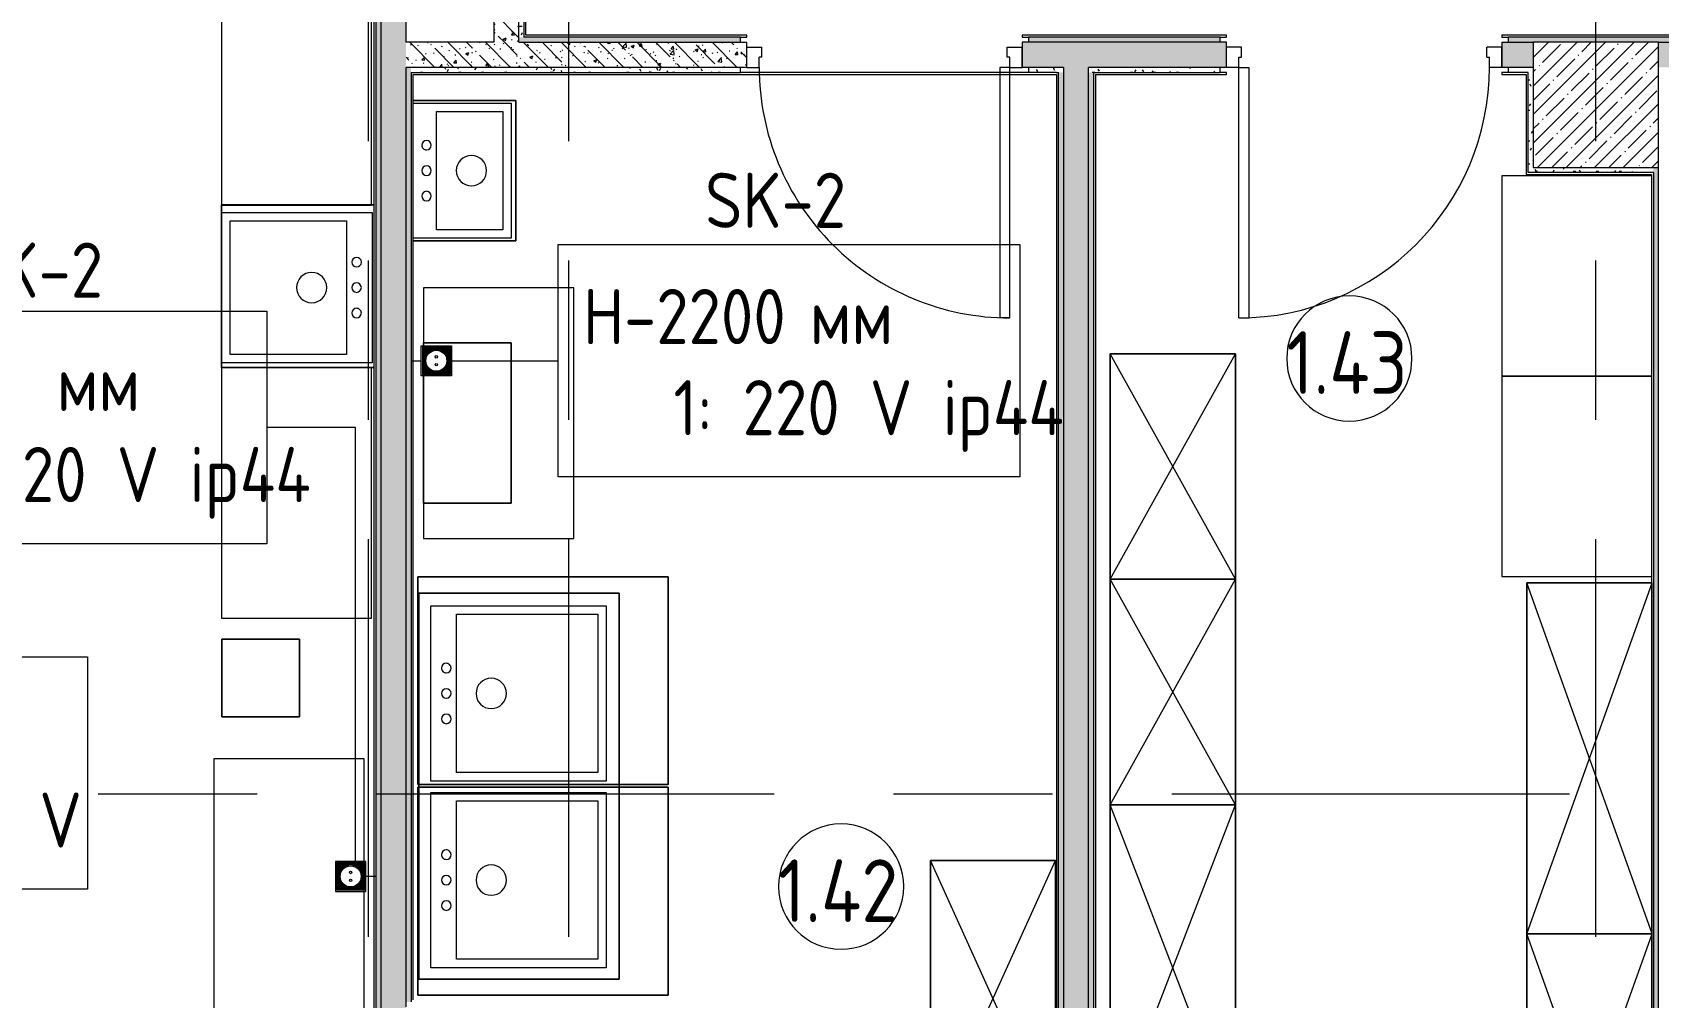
# Model space of a CAD drawing. Header units: millimetres. Extents: x 35881 to 234190, y -8553 to 29063.
# Drawn here: x 64319 to 70810, y 17338 to 21189 of the extents above; entities that cross this region are included whole.
import ezdxf

# ---------------------------------------------------------------- set-up
doc = ezdxf.new("R2010")
doc.units = ezdxf.units.MM
doc.linetypes.add('Осевая', pattern=[3175, 635, -476.25, 1587.5, -476.25])
for name, color, linetype, lineweight in [('A-AREA-IDEN', 7, 'Continuous', 9), ('A-DETL-GENF', 7, 'Continuous', 9), ('A-DOOR', 7, 'Continuous', 9), ('A-DOOR-1', 7, 'Continuous', 13), ('A-DOOR-FRAM', 7, 'Continuous', 13), ('A-WALL', 7, 'Continuous', 9), ('E-ELEC-FIXT-IDEN', 7, 'Continuous', 9), ('I-WALL', 7, 'Continuous', 9), ('P-SANR-FIXT', 7, 'Continuous', 9), ('S-COLS', 7, 'Continuous', 9), ('Оси-2', 7, 'Осевая', 9), ('Электрические приборы', 7, 'Continuous', 9)]:
    doc.layers.add(name, color=color, linetype=linetype, lineweight=lineweight)
for name, color, linetype, lineweight, true_color in [('A-WALL-1', 7, 'Continuous', 9, 0x3c3c3c), ('A-WALL-FNSH-1', 7, 'Continuous', 9, 0x3c3c3c), ('I-FURN-1', 7, 'Continuous', 9, 0xf0f0f0), ('Оси розеток', 7, 'Continuous', 9, 0xff1e23)]:
    doc.layers.add(name, color=color, linetype=linetype, lineweight=lineweight, true_color=true_color)
doc.styles.add('GOST Common', font='GOST_Common.ttf', dxfattribs={"width": 0.9, "height": 220})
doc.styles.add('GOST Common_1', font='GOST_Common.ttf', dxfattribs={"width": 0.9, "height": 250})
pattern_1 = [(135, (0, 0), (-75.43415, -75.43415), [106.68, -17.78, 3.556, -17.78]), (135, (0, 75.39), (-75.43415, -75.43415), []), (50, (0, 0), (127.52922, -11.15758), [13.335, -146.685]), (355, (0, 0), (-24.66966, 133.74002), [10.668, -117.348]), (100.451, (10.63, -0.93), (102.85973, 122.58178), [11.333, -124.663]), (46.184, (0, 35.56), (189.75516, -29.43036), [20.002, -220.027]), (96.636, (15.81, 33.1), (166.1822, 173.1996), [17, -186.995]), (351.184, (0, 35.56), (166.18393, 173.19757), [16.002, -176.022]), (21, (17.78, 26.67), (106.13027, -71.58603), [13.335, -146.685]), (326, (17.78, 26.67), (43.26188, 128.93175), [10.668, -117.348]), (71.451, (26.62, 20.7), (149.39198, 57.34505), [11.333, -124.663]), (37.5, (0, 0), (2.162228, 59.188357), [3.353, -112.573, 3.353, -115.773, -117.792]), (37.5, (0, 0), (2.162228, 59.188357), [-235.052, 3.353, -114.44]), (7.5, (0, 0), (46.773857, 70.12615), [3.353, -64.567, 3.353, -109.906, -44.894]), (7.5, (0, 0), (46.773857, 70.12615), [-181.178, 3.353, -41.542]), (327.5, (-39.65, 0), (94.91367, -4.010093), [3.353, -41.097, 3.353, -135.331, -184.023]), (327.5, (-39.65, 0), (94.91367, -4.010093), [-183.134, 3.353, -180.67]), (317.5, (-57.43, 0), (103.69057, 17.79882), [3.353, -54.432, 3.353, -88.748, -130.683]), (317.5, (-57.43, 0), (103.69057, 17.79882), [-149.885, 3.353, -127.33])]
pattern_2 = [(0, (0, 0), (121.92, 30.48), [10.058, -81.382, 10.058, -81.382, -487.68]), (0, (0, 0), (121.92, 30.48), [-182.88, 10.058, -172.822, 10.058, -81.382, -213.36]), (0, (0, 0), (121.92, 30.48), [-457.2, 10.058, -50.902, 10.058, -142.342]), (120, (45.72, 15.24), (-87.356454, 90.345817), [10.058, -81.382, 10.058, -81.382, -487.68]), (120, (45.72, 15.24), (-87.356454, 90.345817), [-182.88, 10.058, -172.822, 10.058, -81.382, -213.36]), (120, (45.72, 15.24), (-87.356454, 90.345817), [-457.2, 10.058, -50.902, 10.058, -142.342]), (240, (60.96, 76.2), (-34.563546, -120.825817), [10.058, -81.382, 10.058, -81.382, -487.68]), (240, (60.96, 76.2), (-34.563546, -120.825817), [-182.88, 10.058, -172.822, 10.058, -81.382, -213.36]), (240, (60.96, 76.2), (-34.563546, -120.825817), [-457.2, 10.058, -50.902, 10.058, -142.342])]

# ---------------------------------------------------------------- blocks, each defined once
blk = doc.blocks.new('110_Дверь_СКБ_1Ст_Внутренняя1 - Д-11п 1100x2100h_кладовые _все__ коридор _между помещениями блока столовой__ моечные _все_ 2-32102277-План размещения напольных электротехнических лючков и розеток 1 этажа в осях 12-23')
at = {"layer": 'A-DOOR'}
blk.add_arc((-487.5, 50), 1000, 360, 90, dxfattribs=at)
at = {"layer": 'A-DOOR-1'}
for p, q in [((-487.5, 1050), (-447.5, 1050)), ((-487.5, 1050), (-487.5, 50)), ((-447.5, 50), (-447.5, 1050)), ((-487.5, 50), (-447.5, 50))]:
    blk.add_line(p, q, dxfattribs=at)
at = {"layer": 'A-DOOR-FRAM'}
for p, q in [((-487.5, 50), (-537.5, 50)), ((-537.5, 50), (-537.5, -30)), ((-487.5, 50), (-487.5, 10)), ((-487.5, 10), (-477.5, 10)), ((-477.5, 10), (-477.5, -30)), ((502.5, 10), (512.5, 10)), ((502.5, 10), (502.5, -30)), ((562.5, 50), (512.5, 50)), ((512.5, 50), (512.5, 10)), ((562.5, 50), (562.5, -30)), ((-477.5, -30), (-537.5, -30)), ((562.5, -30), (502.5, -30))]:
    blk.add_line(p, q, dxfattribs=at)
blk = doc.blocks.new('BSC_Колонна _Прямоугольная - 500х500-V42-План размещения напольных электротехнических лючков и розеток 1 этажа в осях 12-23')
at = {"layer": 'S-COLS'}
h = blk.add_hatch(dxfattribs=at)
h.set_pattern_fill('FP_47', color=256, style=0, pattern_type=2)
h.set_pattern_definition([(45, (-70560, -20900), (-57.02463, 57.02463), []), (45, (-70502.975, -20900), (-57.02463, 57.02463), [100.806, -20.161, 3.353, -16.808])])
h.paths.add_polyline_path([(-250, -250), (250, -250), (250, 250), (-250, 250), (-250, 23.7)])
for p, q in [((250, 250), (-250, 250)), ((-250, 250), (-250, -250)), ((250, -250), (250, 250)), ((-250, -250), (250, -250))]:
    blk.add_line(p, q, dxfattribs=at)
blk = doc.blocks.new('Стол базовый прямоугольный - 1_12п-25625643-План размещения напольных электротехнических лючков и розеток 1 этажа в осях 12-23')
at = {"layer": 'I-FURN-1'}
for p, q in [((700, 300), (-700, 300)), ((-700, 300), (-700, -300)), ((700, -300), (700, 300)), ((-700, -300), (700, -300))]:
    blk.add_line(p, q, dxfattribs=at)
blk = doc.blocks.new('Стол базовый прямоугольный - 1_8п-25625871-План размещения напольных электротехнических лючков и розеток 1 этажа в осях 12-23')
at = {"layer": 'I-FURN-1'}
for p, q in [((500, 300), (-500, 300)), ((-500, 300), (-500, -300)), ((500, -300), (500, 300)), ((-500, -300), (500, -300))]:
    blk.add_line(p, q, dxfattribs=at)
blk = doc.blocks.new('Мойка кухонная - Мойка Steel Hammer SH R 5151 GLOWE 4-25623908-План размещения напольных электротехнических лючков и розеток 1 этажа в осях 12-23')
at = {"layer": 'P-SANR-FIXT'}
for p, q in [((-300, 600), (300, 600)), ((-300, 0), (-300, 600)), ((300, 600), (300, 0)), ((-266.6, 566.4), (266.1, 566.4)), ((-266.6, 102.3), (-266.6, 566.4)), ((266.1, 566.4), (266.1, 102.3)), ((266.1, 102.3), (-266.6, 102.3)), ((300, 0), (-300, 0))]:
    blk.add_line(p, q, dxfattribs=at)
for centre, radius, start, end in [((0, 241.3), 60.5, 0, 180), ((0, 241.3), 60.5, 180, 0), ((-101.6, 61.9), 19, 90, 180), ((-101.6, 61.9), 19.1, 0, 90), ((0, 61.9), 19, 0, 180), ((101.6, 61.9), 19.1, 0, 180), ((-101.6, 61.9), 19, 180, 270), ((-101.6, 61.9), 19, 270, 0), ((0, 61.9), 19, 180, 0), ((101.6, 61.9), 19.1, 180, 0)]:
    blk.add_arc(centre, radius, start, end, dxfattribs=at)
blk = doc.blocks.new('Мойка кухонная - Мойка Steel Hammer SH R 5151 GLOWE 2-V164-План размещения напольных электротехнических лючков и розеток 1 этажа в осях 12-23')
at = {"layer": 'P-SANR-FIXT'}
for p, q in [((-270, 400), (270, 400)), ((-270, 8), (-270, 400)), ((270, 400), (270, 8)), ((-236.6, 366.4), (236.1, 366.4)), ((-236.6, 102.3), (-236.6, 366.4)), ((236.1, 366.4), (236.1, 102.3)), ((236.1, 102.3), (-236.6, 102.3))]:
    blk.add_line(p, q, dxfattribs=at)
for centre, radius, start, end in [((0, 241.3), 60.5, 0, 180), ((0, 241.3), 60.5, 180, 0), ((-101.6, 61.9), 19, 90, 180), ((-101.6, 61.9), 19.1, 0, 90), ((0, 61.9), 19, 0, 180), ((101.6, 61.9), 19.1, 0, 180), ((-101.6, 61.9), 19, 180, 270), ((-101.6, 61.9), 19, 270, 0), ((0, 61.9), 19, 180, 0), ((101.6, 61.9), 19.1, 180, 0)]:
    blk.add_arc(centre, radius, start, end, dxfattribs=at)
blk = doc.blocks.new('Шкаф параметрический - 1_141п-25632429-План размещения напольных электротехнических лючков и розеток 1 этажа в осях 12-23')
at = {"layer": 'I-FURN-1'}
for p, q in [((0, 0), (1300, 500)), ((0, 500), (1300, 0)), ((1300, 500), (0, 500)), ((0, 500), (0, 0)), ((0, 0), (0, 500)), ((0, 500), (1300, 500)), ((1300, 0), (1300, 500)), ((1300, 500), (1300, 0)), ((0, 0), (1300, 0)), ((1300, 0), (0, 0))]:
    blk.add_line(p, q, dxfattribs=at)
blk = doc.blocks.new('Шкаф параметрический - 1_142п-25633080-План размещения напольных электротехнических лючков и розеток 1 этажа в осях 12-23')
at = {"layer": 'I-FURN-1'}
for p, q in [((0, 0), (1400, 500)), ((0, 500), (1400, 0)), ((1400, 500), (0, 500)), ((0, 500), (0, 0)), ((0, 3), (0, 500)), ((0, 500), (1400, 500)), ((1400, 0), (1400, 500)), ((1400, 500), (1400, 3)), ((0, 0), (1400, 0))]:
    blk.add_line(p, q, dxfattribs=at)
blk = doc.blocks.new('Шкаф параметрический - 1_169п-25633357-План размещения напольных электротехнических лючков и розеток 1 этажа в осях 12-23')
at = {"layer": 'I-FURN-1'}
for p, q in [((0, 0), (1100, -500)), ((0, -500), (1100, 0)), ((1100, 0), (0, 0)), ((0, 0), (0, -500)), ((0, -500), (0, 0)), ((0, 0), (1100, 0)), ((1100, -500), (1100, 0)), ((1100, 0), (1100, -500)), ((0, -500), (1100, -500)), ((1100, -500), (0, -500))]:
    blk.add_line(p, q, dxfattribs=at)
blk = doc.blocks.new('Мойка кухонная - Мойка Steel Hammer SH R 5151 GLOWE 3-25633664-План размещения напольных электротехнических лючков и розеток 1 этажа в осях 12-23')
at = {"layer": 'P-SANR-FIXT'}
for p, q in [((-350, 700), (350, 700)), ((-350, 0), (-350, 700)), ((-316.6, 666.4), (316.1, 666.4)), ((-316.6, 102.3), (-316.6, 666.4)), ((316.1, 666.4), (316.1, 102.3)), ((350, 700), (350, 0)), ((316.1, 102.3), (-316.6, 102.3)), ((350, 0), (-350, 0))]:
    blk.add_line(p, q, dxfattribs=at)
for centre, radius, start, end in [((0, 241.3), 60.5, 0, 180), ((0, 241.3), 60.5, 180, 0), ((-101.6, 61.9), 19, 90, 180), ((-101.6, 61.9), 19.1, 0, 90), ((0, 61.9), 19, 0, 180), ((101.6, 61.9), 19.1, 0, 180), ((-101.6, 61.9), 19, 180, 270), ((-101.6, 61.9), 19, 270, 0), ((0, 61.9), 19, 180, 0), ((101.6, 61.9), 19.1, 180, 0)]:
    blk.add_arc(centre, radius, start, end, dxfattribs=at)
blk = doc.blocks.new('Шкаф параметрический - 1_141п-25634502-План размещения напольных электротехнических лючков и розеток 1 этажа в осях 12-23')
at = {"layer": 'I-FURN-1'}
for p, q in [((0, 0), (900, 500)), ((0, 500), (900, 0)), ((900, 500), (0, 500)), ((0, 500), (0, 0)), ((0, 0), (0, 500)), ((0, 500), (900, 500)), ((900, 0), (900, 500)), ((900, 500), (900, 0)), ((0, 0), (900, 0)), ((900, 0), (0, 0))]:
    blk.add_line(p, q, dxfattribs=at)
blk = doc.blocks.new('Стол базовый прямоугольный - 1_307п-25634694-План размещения напольных электротехнических лючков и розеток 1 этажа в осях 12-23')
at = {"layer": 'I-FURN-1'}
for p, q in [((-360, 300), (-500, 300)), ((-500, 300), (-500, -300)), ((280, 300), (-360, 300)), ((500, 300), (280, 300)), ((500, -300), (500, 300)), ((-500, -300), (500, -300))]:
    blk.add_line(p, q, dxfattribs=at)
blk = doc.blocks.new('Стол базовый прямоугольный - 1_306п-25634788-План размещения напольных электротехнических лючков и розеток 1 этажа в осях 12-23')
at = {"layer": 'I-FURN-1'}
for p, q in [((400, 300), (-400, 300)), ((-400, 300), (-400, -297)), ((400, -297), (400, 300))]:
    blk.add_line(p, q, dxfattribs=at)
blk = doc.blocks.new('Стол базовый прямоугольный - 1_306п-V169-План размещения напольных электротехнических лючков и розеток 1 этажа в осях 12-23')
at = {"layer": 'I-FURN-1'}
for p, q in [((400, 300), (-400, 300)), ((-400, 300), (-400, -297)), ((400, -297), (400, 300))]:
    blk.add_line(p, q, dxfattribs=at)
blk = doc.blocks.new('110_Дверь_СКБ_1Ст_Внутренняя1 - Д-11 1100x2100h_кладовые _все__ коридор _между помещениями блока столовой__ моечные _все_-32089444-План размещения напольных электротехнических лючков и розеток 1 этажа в осях 12-23')
at = {"layer": 'A-DOOR'}
blk.add_arc((512.5, 50), 1000, 90, 180, dxfattribs=at)
at = {"layer": 'A-DOOR-1'}
for p, q in [((512.5, 1050), (472.5, 1050)), ((472.5, 50), (472.5, 1050)), ((512.5, 1050), (512.5, 50)), ((512.5, 50), (472.5, 50))]:
    blk.add_line(p, q, dxfattribs=at)
at = {"layer": 'A-DOOR-FRAM'}
for p, q in [((-537.5, 50), (-537.5, -30)), ((-537.5, 50), (-487.5, 50)), ((-487.5, 50), (-487.5, 10)), ((-477.5, 10), (-487.5, 10)), ((-477.5, 10), (-477.5, -30)), ((502.5, 10), (502.5, -30)), ((512.5, 10), (502.5, 10)), ((512.5, 50), (512.5, 10)), ((512.5, 50), (562.5, 50)), ((562.5, 50), (562.5, -30)), ((-537.5, -30), (-477.5, -30)), ((502.5, -30), (562.5, -30))]:
    blk.add_line(p, q, dxfattribs=at)
blk = doc.blocks.new('Блок Розеток и Выключателей - Блок Розеток и Выключателей_SK2-27368982-План размещения напольных электротехнических лючков и розеток 1 этажа в осях 12-23')
at = {"layer": 'A-DETL-GENF'}
for p, q in [((60, 160), (-60, 160)), ((-60, 160), (-60, 40)), ((-55.2, 44.8), (-55.2, 155.2)), ((55.2, 155.2), (-55.2, 155.2)), ((-52.8, 47.2), (-52.8, 152.8)), ((52.8, 152.8), (-52.8, 152.8)), ((50.4, 150.4), (-50.4, 150.4)), ((-50.4, 49.6), (-50.4, 150.4)), ((48, 148), (-48, 148)), ((-48, 52), (-48, 148)), ((45.6, 145.6), (-45.6, 145.6)), ((-45.6, 54.4), (-45.6, 145.6)), ((-9.6, 143.2), (-43.2, 143.2)), ((-43.2, 143.2), (-43.2, 107.2)), ((-16.8, 140.8), (-40.8, 140.8)), ((-40.8, 140.8), (-40.8, 116.8)), ((-21.6, 138.4), (-38.4, 138.4)), ((-38.4, 138.4), (-38.4, 121.6)), ((-26.4, 136), (-36, 136)), ((-36, 136), (-36, 126.4)), ((-28.8, 133.6), (-33.6, 133.6)), ((-33.6, 133.6), (-33.6, 128.8)), ((9.6, 143.2), (43.2, 143.2)), ((16.8, 140.8), (40.8, 140.8)), ((21.6, 138.4), (38.4, 138.4)), ((26.4, 136), (36, 136)), ((28.8, 133.6), (33.6, 133.6)), ((33.6, 133.6), (33.6, 128.8)), ((36, 136), (36, 126.4)), ((38.4, 138.4), (38.4, 121.6)), ((40.8, 140.8), (40.8, 116.8)), ((43.2, 143.2), (43.2, 107.2)), ((45.6, 54.4), (45.6, 145.6)), ((48, 52), (48, 148)), ((50.4, 49.6), (50.4, 150.4)), ((52.8, 47.2), (52.8, 152.8)), ((55.2, 44.8), (55.2, 155.2)), ((60, 40), (60, 160)), ((-43.2, 56.8), (-43.2, 92.8)), ((-40.8, 59.2), (-40.8, 83.2)), ((-38.4, 61.6), (-38.4, 78.4)), ((-36, 64), (-36, 73.6)), ((-33.6, 66.4), (-33.6, 71.2)), ((-28.8, 66.4), (-33.6, 66.4)), ((28.8, 66.4), (33.6, 66.4)), ((33.6, 66.4), (33.6, 71.2)), ((36, 64), (36, 73.6)), ((38.4, 61.6), (38.4, 78.4)), ((40.8, 59.2), (40.8, 83.2)), ((43.2, 56.8), (43.2, 92.8)), ((-60, 40), (60, 40)), ((55.2, 44.8), (-55.2, 44.8)), ((52.8, 47.2), (-52.8, 47.2)), ((50.4, 49.6), (-50.4, 49.6)), ((48, 52), (-48, 52)), ((45.6, 54.4), (-45.6, 54.4)), ((-9.6, 56.8), (-43.2, 56.8)), ((-16.8, 59.2), (-40.8, 59.2)), ((-21.6, 61.6), (-38.4, 61.6)), ((-26.4, 64), (-36, 64)), ((9.6, 56.8), (43.2, 56.8)), ((16.8, 59.2), (40.8, 59.2)), ((21.6, 61.6), (38.4, 61.6)), ((26.4, 64), (36, 64))]:
    blk.add_line(p, q, dxfattribs=at)
for centre, radius in [((0, 100), 42), ((-15.6, 100), 4.8), ((15.6, 100), 4.8)]:
    blk.add_circle(centre, radius, dxfattribs=at)
at = {"layer": 'Оси розеток'}
blk.add_line((0, 0), (0, 40), dxfattribs=at)
blk = doc.blocks.new('Блок Розеток и Выключателей - Блок Розеток и Выключателей_SK2-27368969-План размещения напольных электротехнических лючков и розеток 1 этажа в осях 12-23')
at = {"layer": 'A-DETL-GENF'}
for p, q in [((-60, -40), (60, -40)), ((-60, -160), (-60, -40)), ((-55.2, -44.8), (-55.2, -155.2)), ((55.2, -44.8), (-55.2, -44.8)), ((-52.8, -47.2), (-52.8, -152.8)), ((52.8, -47.2), (-52.8, -47.2)), ((50.4, -49.6), (-50.4, -49.6)), ((-50.4, -49.6), (-50.4, -150.4)), ((48, -52), (-48, -52)), ((-48, -52), (-48, -148)), ((45.6, -54.4), (-45.6, -54.4)), ((-45.6, -54.4), (-45.6, -145.6)), ((-9.6, -56.8), (-43.2, -56.8)), ((-43.2, -56.8), (-43.2, -92.8)), ((-16.8, -59.2), (-40.8, -59.2)), ((-40.8, -59.2), (-40.8, -83.2)), ((-21.6, -61.6), (-38.4, -61.6)), ((-38.4, -61.6), (-38.4, -78.4)), ((-26.4, -64), (-36, -64)), ((-36, -64), (-36, -73.6)), ((9.6, -56.8), (43.2, -56.8)), ((16.8, -59.2), (40.8, -59.2)), ((21.6, -61.6), (38.4, -61.6)), ((26.4, -64), (36, -64)), ((36, -64), (36, -73.6)), ((38.4, -61.6), (38.4, -78.4)), ((40.8, -59.2), (40.8, -83.2)), ((43.2, -56.8), (43.2, -92.8)), ((45.6, -54.4), (45.6, -145.6)), ((48, -52), (48, -148)), ((50.4, -49.6), (50.4, -150.4)), ((52.8, -47.2), (52.8, -152.8)), ((55.2, -44.8), (55.2, -155.2)), ((60, -40), (60, -160)), ((-43.2, -143.2), (-43.2, -107.2)), ((-40.8, -140.8), (-40.8, -116.8)), ((-38.4, -138.4), (-38.4, -121.6)), ((-36, -136), (-36, -126.4)), ((-28.8, -66.4), (-33.6, -66.4)), ((-33.6, -66.4), (-33.6, -71.2)), ((-33.6, -133.6), (-33.6, -128.8)), ((28.8, -66.4), (33.6, -66.4)), ((33.6, -66.4), (33.6, -71.2)), ((33.6, -133.6), (33.6, -128.8)), ((36, -136), (36, -126.4)), ((38.4, -138.4), (38.4, -121.6)), ((40.8, -140.8), (40.8, -116.8)), ((43.2, -143.2), (43.2, -107.2)), ((60, -160), (-60, -160)), ((55.2, -155.2), (-55.2, -155.2)), ((52.8, -152.8), (-52.8, -152.8)), ((50.4, -150.4), (-50.4, -150.4)), ((48, -148), (-48, -148)), ((45.6, -145.6), (-45.6, -145.6)), ((-9.6, -143.2), (-43.2, -143.2)), ((-16.8, -140.8), (-40.8, -140.8)), ((-21.6, -138.4), (-38.4, -138.4)), ((-26.4, -136), (-36, -136)), ((-28.8, -133.6), (-33.6, -133.6)), ((9.6, -143.2), (43.2, -143.2)), ((16.8, -140.8), (40.8, -140.8)), ((21.6, -138.4), (38.4, -138.4)), ((26.4, -136), (36, -136)), ((28.8, -133.6), (33.6, -133.6))]:
    blk.add_line(p, q, dxfattribs=at)
for centre, radius in [((0, -100), 42), ((-15.6, -100), 4.8), ((15.6, -100), 4.8)]:
    blk.add_circle(centre, radius, dxfattribs=at)
at = {"layer": 'Оси розеток'}
blk.add_line((0, 0), (0, -40), dxfattribs=at)
blk = doc.blocks.new('Марка_Помещения - Номер-25198446-План размещения напольных электротехнических лючков и розеток 1 этажа в осях 12-23')
at = {"layer": 'A-AREA-IDEN'}
for start, end in [(360, 180), (180, 360)]:
    blk.add_arc((0, 0), 2.5, start, end, dxfattribs=at)

msp = doc.modelspace()

# ---------------------------------------------------------------- hatches: boundary and pattern name
at = {"layer": 'I-WALL'}
h = msp.add_hatch(dxfattribs=at)
h.set_pattern_fill('FP_58', color=256, style=0, pattern_type=2)
h.set_pattern_definition(pattern_2)
h.paths.add_polyline_path([(65710, 15530), (65710, 15670), (65690, 15670), (65690, 15530)])
h.paths.add_polyline_path([(65710, 16530), (65710, 22800), (65690, 22800), (65690, 16530)])
h = msp.add_hatch(dxfattribs=at)
h.set_pattern_fill('FP_22', color=256, style=0, pattern_type=2)
h.set_pattern_definition(pattern_1)
h.paths.add_polyline_path([(65810, 15550), (65810, 15750), (65710, 15750), (65710, 15550)])
h.paths.add_polyline_path([(65810, 16450), (65810, 22800), (65710, 22800), (65710, 16450)])
h = msp.add_hatch(dxfattribs=at)
h.set_pattern_fill('FP_22', color=256, style=0, pattern_type=2)
h.set_pattern_definition(pattern_1)
h.paths.add_polyline_path([(66260, 21150), (66260, 22700), (66160, 22700), (66160, 21150)])
h = msp.add_hatch(dxfattribs=at)
h.set_pattern_fill('FP_58', color=256, style=0, pattern_type=2)
h.set_pattern_definition(pattern_2)
h.paths.add_polyline_path([(66260, 21170), (66280, 21170), (66280, 22700), (66260, 22700), (66260, 22141.6)])
h = msp.add_hatch(dxfattribs=at)
h.set_pattern_fill('FP_58', color=256, style=0, pattern_type=2)
h.set_pattern_definition(pattern_2)
h.paths.add_polyline_path([(78579.8, 21150), (78679.8, 21150), (78679.8, 21170), (78379.8, 21170), (78379.8, 21150)])
h.paths.add_polyline_path([(77279.8, 21150), (77279.8, 21170), (76169.8, 21170), (76169.8, 21150)])
h.paths.add_polyline_path([(74719.8, 21150), (74719.8, 21170), (70210, 21170), (70210, 21150), (73176.6, 21150)])
h.paths.add_polyline_path([(69060, 21150), (69060, 21170), (68295, 21170), (68295, 21150), (68812.3, 21150)])
h.paths.add_polyline_path([(67145, 21150), (67145, 21170), (66260, 21170), (66260, 21150)])
h = msp.add_hatch(dxfattribs=at)
h.set_pattern_fill('FP_22', color=256, style=0, pattern_type=2)
h.set_pattern_definition(pattern_1)
h.paths.add_polyline_path([(67170, 21050), (67170, 21150), (65810, 21150), (65810, 21050), (65902.7, 21050)])
h = msp.add_hatch(dxfattribs=at)
h.set_pattern_fill('FP_22', color=256, style=0, pattern_type=2)
h.set_pattern_definition(pattern_1)
h.paths.add_polyline_path([(78579.8, 21050), (78579.8, 21150), (78379.8, 21150), (78379.8, 21050)])
h.paths.add_polyline_path([(77279.8, 21050), (77279.8, 21150), (76144.8, 21150), (76144.8, 21050), (76799.5, 21050)])
h.paths.add_polyline_path([(74744.8, 21050), (74744.8, 21150), (70810, 21150), (70810, 21050), (73176.6, 21050)])
h.paths.add_polyline_path([(70267, 21050), (70310, 21050), (70310, 21150), (70185, 21150), (70185, 21050), (70210, 21050)])
h.paths.add_polyline_path([(69060, 21050), (69085, 21050), (69085, 21150), (68270, 21150), (68270, 21050), (68812.3, 21050)])
h = msp.add_hatch(dxfattribs=at)
h.set_pattern_fill('FP_58', color=256, style=0, pattern_type=2)
h.set_pattern_definition(pattern_2)
h.paths.add_polyline_path([(65830, 17320), (65830, 21050), (65810, 21050), (65810, 17320)])
h = msp.add_hatch(dxfattribs=at)
h.set_pattern_fill('FP_58', color=256, style=0, pattern_type=2)
h.set_pattern_definition(pattern_2)
h.paths.add_polyline_path([(68415, 21030), (68435, 21030), (68435, 21050), (68295, 21050), (68295, 21030), (68407, 21030)])
h.paths.add_polyline_path([(65902.7, 21030), (67145, 21030), (67145, 21050), (65830, 21050), (65830, 21030), (65850.9, 21030)])
h = msp.add_hatch(dxfattribs=at)
h.set_pattern_fill('FP_22', color=256, style=0, pattern_type=2)
h.set_pattern_definition(pattern_1)
h.paths.add_polyline_path([(68535, 15650), (68535, 21050), (68435, 21050), (68435, 15650)])
h = msp.add_hatch(dxfattribs=at)
h.set_pattern_fill('FP_58', color=256, style=0, pattern_type=2)
h.set_pattern_definition(pattern_2)
h.paths.add_polyline_path([(70310, 21030), (70310, 21050), (70210, 21050), (70210, 21030), (70290, 21030)])
h.paths.add_polyline_path([(68535, 21030), (69060, 21030), (69060, 21050), (68535, 21050)])
h = msp.add_hatch(dxfattribs=at)
h.set_pattern_fill('FP_58', color=256, style=0, pattern_type=2)
h.set_pattern_definition(pattern_2)
h.paths.add_polyline_path([(68415, 15670), (68435, 15670), (68435, 21030), (68415, 21030), (68415, 15678)])
h = msp.add_hatch(dxfattribs=at)
h.set_pattern_fill('FP_58', color=256, style=0, pattern_type=2)
h.set_pattern_definition(pattern_2)
h.paths.add_polyline_path([(68535, 15650), (68555, 15650), (68555, 21030), (68535, 21030), (68535, 17270.1)])
h = msp.add_hatch(dxfattribs=at)
h.set_pattern_fill('FP_58', color=256, style=0, pattern_type=2)
h.set_pattern_definition(pattern_2)
h.paths.add_polyline_path([(70290, 20650), (70310, 20650), (70310, 21030), (70290, 21030), (70290, 20923.7)])
h = msp.add_hatch(dxfattribs=at)
h.set_pattern_fill('FP_58', color=256, style=0, pattern_type=2)
h.set_pattern_definition(pattern_2)
h.paths.add_polyline_path([(70782, 20630), (70790, 20630), (70790, 20650), (70290, 20650), (70290, 20630), (70310, 20630)])
h = msp.add_hatch(dxfattribs=at)
h.set_pattern_fill('FP_58', color=256, style=0, pattern_type=2)
h.set_pattern_definition(pattern_2)
h.paths.add_polyline_path([(70810, 15670), (70810, 20650), (70790, 20650), (70790, 15670)])

# ---------------------------------------------------------------- linework, layer by layer
at = {"layer": 'A-WALL'}
for p, q in [((66280, 22680), (66280, 21170)), ((67145, 21170), (66280, 21170)), ((69060, 21170), (68295, 21170)), ((74719.8, 21170), (70210, 21170)), ((69085, 21150), (68270, 21150)), ((70185, 21150), (70310, 21150)), ((70810, 21150), (74744.8, 21150)), ((69085, 21050), (68535, 21050)), ((70310, 21050), (70185, 21050)), ((65830, 21030), (67145, 21030)), ((65830, 21030), (65830, 17320)), ((68415, 15670), (68415, 21030)), ((68555, 21030), (69060, 21030)), ((68555, 21030), (68555, 15670)), ((70290, 21030), (70210, 21030)), ((70290, 20650), (70290, 21030)), ((70790, 20630), (70290, 20630)), ((70790, 20630), (70790, 15670))]:
    msp.add_line(p, q, dxfattribs=at)
at = {"layer": 'A-WALL-1'}
for p, q in [((66160, 23300), (66160, 21150)), ((65690, 22820), (65690, 16530)), ((65710, 22800), (65710, 16530)), ((65810, 21150), (65810, 22700)), ((66260, 21150), (66260, 22700)), ((67145, 21150), (67145, 21170)), ((68295, 21170), (68295, 21150)), ((69060, 21150), (69060, 21170)), ((70210, 21170), (70210, 21150)), ((66160, 21150), (65810, 21150)), ((66260, 21150), (67170, 21150)), ((67170, 21050), (67170, 21150)), ((68270, 21150), (68270, 21050)), ((69085, 21050), (69085, 21150)), ((70185, 21150), (70185, 21050)), ((65810, 17300), (65810, 21050)), ((67170, 21050), (65810, 21050)), ((67145, 21030), (67145, 21050)), ((68435, 21050), (68270, 21050)), ((68295, 21050), (68295, 21030)), ((68435, 21050), (68435, 15650)), ((68535, 15650), (68535, 21050)), ((69060, 21030), (69060, 21050)), ((70210, 21050), (70210, 21030)), ((68407, 21030), (68415, 21030)), ((70810, 15650), (70810, 20650))]:
    msp.add_line(p, q, dxfattribs=at)
at = {"layer": 'A-WALL-FNSH-1'}
for p, q in [((65682, 22828), (65682, 16530)), ((66288, 21178), (66288, 22672)), ((67170, 21178), (66288, 21178)), ((67145, 21170), (67170, 21170)), ((67170, 21170), (67170, 21178)), ((69085, 21178), (68270, 21178)), ((68270, 21178), (68270, 21170)), ((68270, 21170), (68295, 21170)), ((69060, 21170), (69085, 21170)), ((69085, 21170), (69085, 21178)), ((74744.8, 21178), (70185, 21178)), ((70185, 21178), (70185, 21170)), ((70185, 21170), (70210, 21170)), ((65838, 21022), (68407, 21022)), ((65838, 17328), (65838, 21022)), ((68407, 21030), (67145, 21030)), ((68407, 21022), (68407, 15678)), ((68563, 21022), (69085, 21022)), ((68563, 21022), (68563, 15670)), ((69085, 21030), (69060, 21030)), ((69085, 21022), (69085, 21030)), ((70210, 21030), (70185, 21030)), ((70185, 21030), (70185, 21022)), ((70185, 21022), (70282, 21022)), ((70282, 21022), (70282, 20622)), ((70290, 20630), (70290, 20650)), ((70282, 20622), (70782, 20622)), ((70782, 20622), (70782, 15678))]:
    msp.add_line(p, q, dxfattribs=at)
at = {"layer": 'E-ELEC-FIXT-IDEN'}
for p, q in [((65991, 19879), (66417, 19879)), ((65609, 19612.3), (65254.2, 19612.3)), ((65609, 17880.9), (65609, 19612.3))]:
    msp.add_line(p, q, dxfattribs=at)
at = {"layer": 'E-ELEC-FIXT-IDEN', "flags": 128}
for points in [[(66417, 20343), (68260.4, 20343), (68260.4, 19415), (66417, 19415)], [(63410.8, 20076.3), (65254.2, 20076.3), (65254.2, 19148.3), (63410.8, 19148.3)], [(62362.3, 18697.4), (64538.7, 18697.4), (64538.7, 17769.4), (62362.3, 17769.4)]]:
    msp.add_lwpolyline(points, close=True, dxfattribs=at)
at = {"layer": 'I-FURN-1'}
for p, q in [((66248.6, 20917.7), (65838, 20917.7)), ((65838, 20917.7), (66248.6, 20917.7)), ((66248.6, 20357.4), (66248.6, 20917.7)), ((66248.6, 20917.7), (66248.6, 20357.4)), ((65072.8, 20501.4), (65072.8, 19851.8)), ((65682, 20501.4), (65072.8, 20501.4)), ((65072.8, 20501.4), (65672.8, 20501.4)), ((65072.8, 20500), (65072.8, 20501.4)), ((65072.8, 19851.8), (65072.8, 20500)), ((65672.8, 20501.4), (65682, 20501.4)), ((65838, 20357.4), (66248.6, 20357.4)), ((66248.6, 20357.4), (65838, 20357.4)), ((66230, 19950), (65880, 19950)), ((65880, 19950), (65880, 19310)), ((65880, 19310), (65880, 19950)), ((65880, 19950), (66230, 19950)), ((66230, 19310), (66230, 19950)), ((66230, 19950), (66230, 19310)), ((65072.8, 19851.8), (65682, 19851.8)), ((65672.8, 19851.8), (65072.8, 19851.8)), ((65682, 19851.8), (65672.8, 19851.8)), ((65880, 19310), (66230, 19310)), ((66230, 19310), (65880, 19310)), ((66857.2, 19017.1), (65857.2, 19017.1)), ((65857.2, 19017.1), (65857.2, 18187.1)), ((65857.2, 18187.1), (65857.2, 19017.1)), ((65857.2, 19017.1), (66857.2, 19017.1)), ((66857.2, 18187.1), (66857.2, 19017.1)), ((66857.2, 19017.1), (66857.2, 18187.1)), ((66660.7, 18951), (65860.7, 18951)), ((65860.7, 18951), (65860.7, 17411)), ((65860.7, 18187.1), (65860.7, 18951)), ((65860.7, 18951), (66660.7, 18951)), ((66660.7, 17411), (66660.7, 18951)), ((66660.7, 18951), (66660.7, 18187.1)), ((65384.9, 18767.7), (65074.9, 18767.7)), ((65074.9, 18767.7), (65074.9, 18457.7)), ((65074.9, 18457.7), (65074.9, 18767.7)), ((65074.9, 18767.7), (65384.9, 18767.7)), ((65384.9, 18457.7), (65384.9, 18767.7)), ((65384.9, 18767.7), (65384.9, 18457.7)), ((65074.9, 18457.7), (65384.9, 18457.7)), ((65384.9, 18457.7), (65074.9, 18457.7)), ((65857.2, 18187.1), (65860.7, 18187.1)), ((65860.7, 18187.1), (65857.2, 18187.1)), ((65860.7, 18177.1), (65857.2, 18177.1)), ((65857.2, 18177.1), (65857.2, 17347.1)), ((65857.2, 17347.1), (65857.2, 18177.1)), ((65857.2, 18177.1), (65860.7, 18177.1)), ((65860.7, 18177.1), (65860.7, 18187.1)), ((65860.7, 18187.1), (66660.7, 18187.1)), ((66660.7, 18187.1), (65860.7, 18187.1)), ((65860.7, 17411), (65860.7, 18177.1)), ((66660.7, 18177.1), (65860.7, 18177.1)), ((65860.7, 18177.1), (66660.7, 18177.1)), ((66660.7, 18187.1), (66660.7, 18177.1)), ((66660.7, 18187.1), (66857.2, 18187.1)), ((66857.2, 18187.1), (66660.7, 18187.1)), ((66660.7, 18177.1), (66660.7, 17411)), ((66857.2, 18177.1), (66660.7, 18177.1)), ((66660.7, 18177.1), (66857.2, 18177.1)), ((66857.2, 17347.1), (66857.2, 18177.1)), ((66857.2, 18177.1), (66857.2, 17347.1)), ((65860.7, 17411), (66660.7, 17411)), ((66660.7, 17411), (65860.7, 17411)), ((65857.2, 17347.1), (66857.2, 17347.1)), ((66857.2, 17347.1), (65857.2, 17347.1))]:
    msp.add_line(p, q, dxfattribs=at)
at = {"layer": 'Оси-2'}
for p, q in [((65660, 593.7), (65660, 24898.1)), ((66460, 593.7), (66460, 24898.1)), ((70560, 593.7), (70560, 24898.1)), ((39180.8, 18150), (82200, 18150))]:
    msp.add_line(p, q, dxfattribs=at)

# ---------------------------------------------------------------- block references
at = {"layer": 'A-AREA-IDEN', "xscale": 99.99999999999993, "yscale": 99.99999999999993, "zscale": 99.99999999999993}
for p in [(69575.9, 19887.9), (67546.8, 17780)]:
    msp.add_blockref('Марка_Помещения - Номер-25198446-План размещения напольных электротехнических лючков и розеток 1 этажа в осях 12-23', p, dxfattribs=at)
at = {"layer": 'A-DOOR', "rotation": 180}
for name, p in [('110_Дверь_СКБ_1Ст_Внутренняя1 - Д-11п 1100x2100h_кладовые _все__ коридор _между помещениями блока столовой__ моечные _все_ 2-32102277-План размещения напольных электротехнических лючков и розеток 1 этажа в осях 12-23', (67732.5, 21100)), ('110_Дверь_СКБ_1Ст_Внутренняя1 - Д-11 1100x2100h_кладовые _все__ коридор _между помещениями блока столовой__ моечные _все_-32089444-План размещения напольных электротехнических лючков и розеток 1 этажа в осях 12-23', (69647.5, 21100))]:
    msp.add_blockref(name, p, dxfattribs=at)
at = {"layer": 'I-FURN-1'}
for name, p, rotation in [('Стол базовый прямоугольный - 1_8п-25625871-План размещения напольных электротехнических лючков и розеток 1 этажа в осях 12-23', (65372.8, 21000), 90.00000000000006), ('Стол базовый прямоугольный - 1_306п-V169-План размещения напольных электротехнических лючков и розеток 1 этажа в осях 12-23', (70485, 20217.2), 89.9999999999997), ('Стол базовый прямоугольный - 1_307п-25634694-План размещения напольных электротехнических лючков и розеток 1 этажа в осях 12-23', (66180, 19670), 89.9999999999997), ('Шкаф параметрический - 1_141п-25634502-План размещения напольных электротехнических лючков и розеток 1 этажа в осях 12-23', (69121.7, 19006.9), 89.99999999999984), ('Стол базовый прямоугольный - 1_8п-25625871-План размещения напольных электротехнических лючков и розеток 1 этажа в осях 12-23', (65372.8, 19351.8), 90.00000000000006), ('Стол базовый прямоугольный - 1_306п-25634788-План размещения напольных электротехнических лючков и розеток 1 этажа в осях 12-23', (70485, 19417.2), 89.9999999999997), ('Шкаф параметрический - 1_141п-25634502-План размещения напольных электротехнических лючков и розеток 1 этажа в осях 12-23', (69121.7, 18106.9), 89.99999999999984), ('Шкаф параметрический - 1_142п-25633080-План размещения напольных электротехнических лючков и розеток 1 этажа в осях 12-23', (70785, 17592.2), 89.99999999999984), ('Стол базовый прямоугольный - 1_12п-25625643-План размещения напольных электротехнических лючков и розеток 1 этажа в осях 12-23', (65342.8, 17590), 89.9999999999997), ('Шкаф параметрический - 1_141п-25632429-План размещения напольных электротехнических лючков и розеток 1 этажа в осях 12-23', (69121.7, 16806.9), 89.99999999999984), ('Шкаф параметрический - 1_169п-25633357-План размещения напольных электротехнических лючков и розеток 1 этажа в осях 12-23', (67903.3, 16784.5), 90.00000000000018), ('Шкаф параметрический - 1_142п-25633080-План размещения напольных электротехнических лючков и розеток 1 этажа в осях 12-23', (70785, 16192.2), 89.99999999999984)]:
    msp.add_blockref(name, p, dxfattribs=dict(at, rotation=rotation))
at = {"layer": 'P-SANR-FIXT'}
for name, p, rotation in [('Мойка кухонная - Мойка Steel Hammer SH R 5151 GLOWE 2-V164-План размещения напольных электротехнических лючков и розеток 1 этажа в осях 12-23', (65830, 20637.7), 270.000000000001), ('Мойка кухонная - Мойка Steel Hammer SH R 5151 GLOWE 4-25623908-План размещения напольных электротехнических лючков и розеток 1 этажа в осях 12-23', (65674.7, 20170.9), 90.00000000000064), ('Мойка кухонная - Мойка Steel Hammer SH R 5151 GLOWE 3-25633664-План размещения напольных электротехнических лючков и розеток 1 этажа в осях 12-23', (65908.9, 18551), 270.0000000000009), ('Мойка кухонная - Мойка Steel Hammer SH R 5151 GLOWE 3-25633664-План размещения напольных электротехнических лючков и розеток 1 этажа в осях 12-23', (65908.9, 17806), 270.0000000000009)]:
    msp.add_blockref(name, p, dxfattribs=dict(at, rotation=rotation))
at = {"layer": 'S-COLS'}
msp.add_blockref('BSC_Колонна _Прямоугольная - 500х500-V42-План размещения напольных электротехнических лючков и розеток 1 этажа в осях 12-23', (70560, 20900), dxfattribs=at)
at = {"layer": 'Электрические приборы'}
for name, p, rotation in [('Блок Розеток и Выключателей - Блок Розеток и Выключателей_SK2-27368969-План размещения напольных электротехнических лючков и розеток 1 этажа в осях 12-23', (65831, 19879), 89.99999999999935), ('Блок Розеток и Выключателей - Блок Розеток и Выключателей_SK2-27368982-План размещения напольных электротехнических лючков и розеток 1 этажа в осях 12-23', (65689, 17820.9), 90.00000000000065)]:
    msp.add_blockref(name, p, dxfattribs=dict(at, rotation=rotation))

# ---------------------------------------------------------------- texts
at = {"layer": 'A-AREA-IDEN', "char_height": 250, "width": 627.721, "attachment_point": 1, "style": 'GOST Common_1'}
for s, insert in [('1.43', (69325.1, 19996.5)), ('1.42', (67295.9, 17888.6))]:
    msp.add_mtext(s, dxfattribs=dict(at, insert=insert))
at = {"layer": 'E-ELEC-FIXT-IDEN', "char_height": 220, "attachment_point": 1, "style": 'GOST Common'}
for s, insert, width in [('SK-2', (67003.9, 20629.4), 707.088), ('SK-2', (64037.8, 20350.6), 707.088), ('H-2200 ', (66517, 20165.4), 1096.708), ('мм', (67421.8, 20165.4), 375.19), ('мм', (64415.7, 19898.6), 375.19), ('   1: 220 V ip44', (66517, 19801.6), 1984.177), ('   1: 220 V ip44', (63510.8, 19534.8), 1984.177), (' 220 V', (63718.4, 18155.9), 865.822)]:
    msp.add_mtext(s, dxfattribs=dict(at, insert=insert, width=width))

doc.saveas('drawing.dxf')
